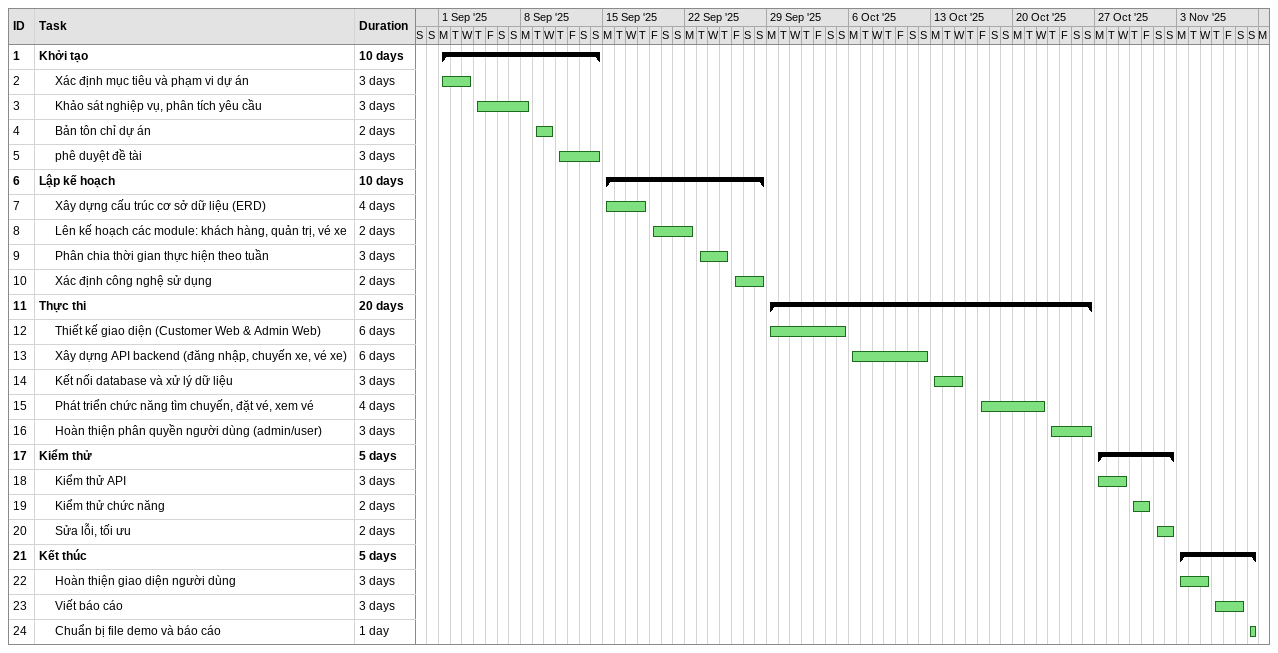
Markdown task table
| ID | Level | Task | Duration | Start | Finish |
|---|---|---|---|---|---|
| 1 | 1 | **Khởi tạo** | 10d | 2025-09-01 | 2025-09-14 |
| 2 | 2 | Xác định mục tiêu và phạm vi dự án | 3d | 2025-09-01 | 2025-09-03 |
| 3 | 2 | Khảo sát nghiệp vụ, phân tích yêu cầu | 3d | 2025-09-04 | 2025-09-08 |
| 4 | 2 | Bản tôn chỉ dự án | 2d | 2025-09-09 | 2025-09-10 |
| 5 | 2 | phê duyệt đề tài | 3d | 2025-09-11 | 2025-09-14 |
| 6 | 1 | **Lập kế hoạch** | 10d | 2025-09-15 | 2025-09-28 |
| 7 | 2 | Xây dựng cấu trúc cơ sở dữ liệu (ERD) | 4d | 2025-09-15 | 2025-09-18 |
| 8 | 2 | Lên kế hoạch các module: khách hàng, quản trị, vé xe | 2d | 2025-09-19 | 2025-09-22 |
| 9 | 2 | Phân chia thời gian thực hiện theo tuần | 3d | 2025-09-23 | 2025-09-25 |
| 10 | 2 | Xác định công nghệ sử dụng | 2d | 2025-09-26 | 2025-09-28 |
| 11 | 1 | **Thực thi** | 20d | 2025-09-29 | 2025-10-26 |
| 12 | 2 | Thiết kế giao diện (Customer Web & Admin Web) | 6d | 2025-09-29 | 2025-10-05 |
| 13 | 2 | Xây dựng API backend (đăng nhập, chuyến xe, vé xe) | 6d | 2025-10-06 | 2025-10-12 |
| 14 | 2 | Kết nối database và xử lý dữ liệu | 3d | 2025-10-13 | 2025-10-15 |
| 15 | 2 | Phát triển chức năng tìm chuyến, đặt vé, xem vé | 4d | 2025-10-17 | 2025-10-22 |
| 16 | 2 | Hoàn thiện phân quyền người dùng (admin/user) | 3d | 2025-10-23 | 2025-10-26 |
| 17 | 1 | **Kiểm thử** | 5d | 2025-10-27 | 2025-11-02 |
| 18 | 2 | Kiểm thử API | 3d | 2025-10-27 | 2025-10-29 |
| 19 | 2 | Kiểm thử chức năng | 2d | 2025-10-30 | 2025-10-31 |
| 20 | 2 | Sửa lỗi, tối ưu | 2d | 2025-11-01 | 2025-11-02 |
| 21 | 1 | **Kết thúc** | 5d | 2025-11-03 | 2025-11-09 |
| 22 | 2 | Hoàn thiện giao diện người dùng | 3d | 2025-11-03 | 2025-11-05 |
| 23 | 2 | Viết báo cáo | 3d | 2025-11-06 | 2025-11-08 |
| 24 | 2 | Chuẩn bị file demo và báo cáo | 1d | 2025-11-09 | 2025-11-09 |
